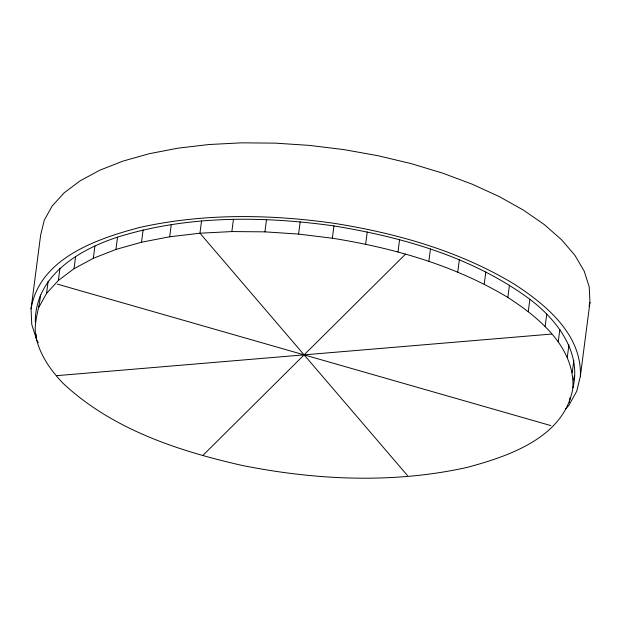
<?xml version="1.0" encoding="UTF-8"?>
<svg xmlns="http://www.w3.org/2000/svg" width="621" height="621" viewBox="0 0 621 621"><rect width="100%" height="100%" fill="white"/><g stroke="black" fill="none" stroke-linecap="round" stroke-linejoin="round"><path stroke-width="0.93" d="M38.254 342.707L36.786 340.207L31.756 324.426L31.05 308.924L40.629 235.173L44.254 220.207L52.148 206.009L64.196 192.797L80.202 180.789L99.911 170.162L123.028 161.095L149.164 153.729L177.932 148.178L208.858 144.53L241.468 142.838L275.235 143.133L309.638 145.415L344.135 149.638L378.166 155.739L411.211 163.633L442.75 173.174L472.27 184.227L499.315 196.616L523.464 210.146L544.322 224.6L561.57 239.753L574.937 255.355L584.214 271.183L589.244 286.964L589.95 302.458L580.371 376.217L576.746 391.183L568.852 405.381L565.684 408.859M35.296 321.934C35.087 275.918 78.82 249.766 117.532 237.144C187.325 215.301 262.124 215.891 333.935 225.928C402.982 237.23 472.899 257.226 529.868 299.291C556.82 319.66 581.761 352.053 572.935 387.791C564.737 437.308 508.863 456.28 466.705 467.504C393.039 483.767 316.19 480.188 242.57 465.533C178.258 451.009 112.122 429.274 63.07 383.312C50.588 370.256 39.884 355.026 35.995 337.102C32.998 322.648 39.573 309.25 40.443 294.998M35.995 337.102L36.36 334.269M38.844 307.286L46.567 293.391L48.166 281.096M46.567 293.391L58.358 280.459L59.958 268.171M58.358 280.459L74.023 268.707L75.622 256.411M74.023 268.707L93.321 258.313L94.92 246.017M93.321 258.313L115.941 249.432L117.532 237.144M115.941 249.432L141.526 242.221L143.125 229.933M141.526 242.221L169.673 236.787L171.272 224.499M169.673 236.787L199.946 233.217L201.546 220.929M199.946 233.217L231.858 231.563L233.457 219.267M231.858 231.563L264.911 231.85L266.51 219.562M264.911 231.85L298.585 234.086L300.184 221.79M572.935 387.791C574.58 346.898 539.067 317.618 507.854 297.443C454.456 265.291 393.52 247.981 332.344 238.216L333.935 225.928M365.653 244.193L367.252 231.905M397.999 251.916L399.598 239.621M428.863 261.255L430.454 248.967M457.755 272.076L459.354 259.788M484.225 284.201L485.824 271.913M507.854 297.443L509.453 285.148M528.277 311.587L529.868 299.291M545.16 326.413L546.752 314.125M558.24 341.69L559.839 329.402M567.315 357.176L568.914 344.88M572.236 372.623L573.835 360.327M569.387 402.439L570 397.712M31.05 308.924C39.426 258.328 96.511 238.945 139.585 227.48C203.525 213.213 269.972 214.16 334.556 223.389C397.06 233.372 459.323 251.055 513.885 283.898C545.774 304.515 582.056 334.432 580.371 376.217M589.042 306.2L589.95 302.458M573.416 380.075L574.526 375.495M202.702 455.597L405.529 254.129M56.527 375.674L551.696 334.051M298.585 234.086L332.344 238.216M57.349 284.123L550.881 425.602M200.769 234.179L407.461 475.546"/></g></svg>
